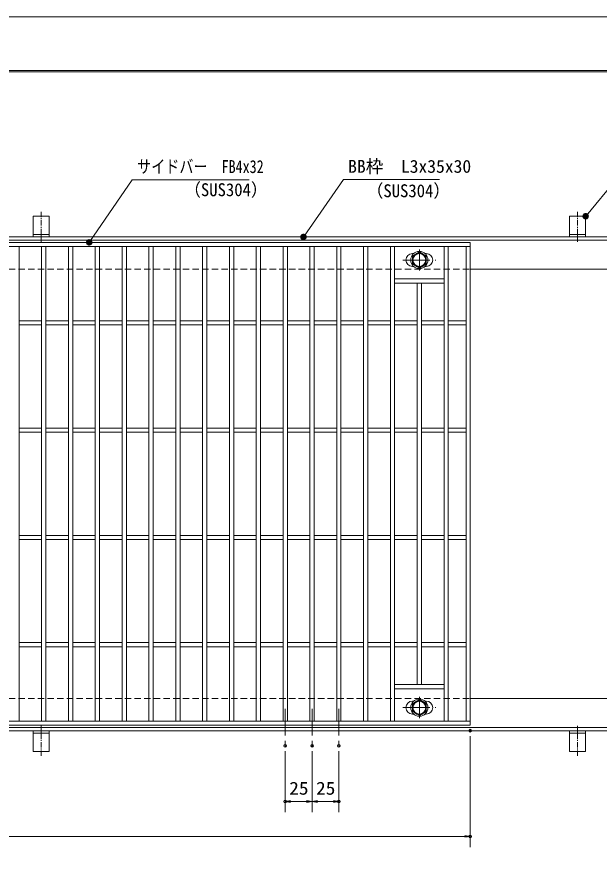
# Model space of a CAD drawing. Units: millimetres, scale not verified. Extents: x -1050 to 1050, y -742 to 742.
# Drawn here: x -218 to 325, y -46 to 742 of the extents above; entities that cross this region are included whole.
import ezdxf
from ezdxf.enums import TextEntityAlignment as Align

# ---------------------------------------------------------------- set-up
doc = ezdxf.new("R2010")
doc.units = ezdxf.units.MM
doc.header["$LTSCALE"] = 5
doc.header["$PDMODE"] = 32
doc.header["$PDSIZE"] = 2.5
doc.linetypes.add('CHAIN1', pattern=[8, 5, -1, 1, -1])
doc.linetypes.add('DASHED1', pattern=[1.8, 1.2, -0.6])
for name, color, linetype, lineweight in [('0-0_7-図\u3000枠', 4, 'Continuous', 9), ('0-1_寸法注釈', 2, 'Continuous', 9), ('0-2_0', 2, 'Continuous', 9), ('0-3_DEFPOINTS', 134, 'Continuous', 9), ('0-4_蓋', 5, 'Continuous', 9), ('0-7_中心線', 6, 'CHAIN1', 9), ('0-8_枠', 7, 'Continuous', 9), ('0-9_溝開口', 4, 'DASHED1', 9), ('0-A_アンカー', 7, 'Continuous', 9), ('0-B_締付部品', 7, 'Continuous', 9)]:
    doc.layers.add(name, color=color, linetype=linetype, lineweight=lineweight)
doc.styles.add('ＭＳ ゴシック', font='')
doc.styles.get('ＭＳ ゴシック').set_extended_font_data('MS Gothic')

# ---------------------------------------------------------------- blocks, each defined once
blk = doc.blocks.new('A$C5D7C781A')
at = {"layer": '0-A_アンカー'}
for p, q in [((0, 118.78), (0, 22.26)), ((0, 118.78), (75, 118.78)), ((75, 118.78), (75, 22.26)), ((75, 33.76), (0, 33.76)), ((0, 22.26), (75, 22.26))]:
    blk.add_line(p, q, dxfattribs=at)
at = {"layer": '0-A_アンカー', "color": 6, "linetype": 'CHAIN1'}
blk.add_line((37.5, 140.11), (37.5, 0), dxfattribs=at)
blk = doc.blocks.new('_OPEN')
at = {"layer": '0-2_0'}
blk.add_line((0, 0), (-5, 0), dxfattribs=at)
blk.add_lwpolyline([(-5, 0.833), (0, 0), (-5, -0.833)], dxfattribs=at)
blk = doc.blocks.new('_Dot')
at = {"layer": '0-2_0'}
for p, q in [((-2.5, 0), (-5, 0)), ((2.445, 0.5), (-2.445, 0.5)), ((1.997, 1.5), (-1.997, 1.5)), ((2.289, -0.995), (-2.289, -0.995)), ((1.499, -1.995), (-1.499, -1.995))]:
    blk.add_line(p, q, dxfattribs=at)
for points in [[(2.5, 0), (2.48, 0.313), (2.421, 0.622), (2.324, 0.92), (2.191, 1.204), (2.023, 1.469), (1.822, 1.711), (1.594, 1.926), (1.34, 2.111), (1.064, 2.262), (0.773, 2.378), (0.468, 2.456), (0.157, 2.495), (-0.157, 2.495), (-0.468, 2.456), (-0.773, 2.378), (-1.064, 2.262), (-1.34, 2.111), (-1.594, 1.926), (-1.822, 1.711), (-2.023, 1.469), (-2.191, 1.204), (-2.324, 0.92), (-2.421, 0.622), (-2.48, 0.313), (-2.5, 0), (0, 0)], [(-2.5, 0), (-2.48, -0.313), (-2.421, -0.622), (-2.324, -0.92), (-2.191, -1.204), (-2.023, -1.469), (-1.822, -1.711), (-1.594, -1.926), (-1.34, -2.111), (-1.064, -2.262), (-0.773, -2.378), (-0.468, -2.456), (-0.157, -2.495), (0.157, -2.495), (0.468, -2.456), (0.773, -2.378), (1.064, -2.262), (1.34, -2.111), (1.594, -1.926), (1.822, -1.711), (2.023, -1.469), (2.191, -1.204), (2.324, -0.92), (2.421, -0.622), (2.48, -0.313), (2.5, 0), (0, 0)]]:
    blk.add_lwpolyline(points, close=True, dxfattribs=at)

msp = doc.modelspace()

# ---------------------------------------------------------------- linework, layer by layer
at = {"layer": '0-0_7-図\u3000枠'}
msp.add_line((-973.75, 691.25), (998.75, 691.25), dxfattribs=at)
msp.add_lwpolyline([(-975, 692.5), (1000, 692.5), (1000, -692.5)], dxfattribs=at)
at = {"layer": '0-1_寸法注釈'}
for p, q in [((204.55, 72.475), (204.55, -31.047)), ((32.05, 58.328), (32.05, 1.522)), ((57.05, 58.328), (57.05, 1.522)), ((57.05, 58.328), (57.05, 1.522)), ((82.05, 58.328), (82.05, 1.522)), ((52.05, 11.522), (37.05, 11.522)), ((62.05, 11.522), (77.05, 11.522)), ((-785.45, -21.047), (199.55, -21.047))]:
    msp.add_line(p, q, dxfattribs=at)
for points in [[(-1.475, 590.749), (-110.699, 590.749), (-149.985, 533.294)], [(175.814, 590.968), (86.447, 590.968), (49.664, 538.288)], [(389.478, 590.968), (340.425, 590.968), (312.702, 557.538)]]:
    msp.add_lwpolyline(points, dxfattribs=at)
at = {"layer": '0-3_DEFPOINTS'}
msp.add_lwpolyline([(-1050, -742.5), (-1050, 742.5), (1050, 742.5), (1050, -742.5)], close=True, dxfattribs=at)
for p in [(204.55, 77.475), (32.05, 63.328), (57.05, 63.328), (82.05, 63.328), (32.05, 11.522), (82.05, 11.522), (204.55, -21.047)]:
    msp.add_point(p, dxfattribs=at)
at = {"layer": '0-4_蓋'}
for p, q in [((204.55, 532.475), (-790.45, 532.475)), ((204.55, 528.475), (-790.45, 528.475)), ((-215.95, 528.475), (-215.95, 86.475)), ((-194.95, 528.475), (-194.95, 86.475)), ((-190.95, 528.475), (-190.95, 86.475)), ((-169.95, 528.475), (-169.95, 86.475)), ((-165.95, 528.475), (-165.95, 86.475)), ((-144.95, 528.475), (-144.95, 86.475)), ((-140.95, 528.475), (-140.95, 86.475)), ((-119.95, 528.475), (-119.95, 86.475)), ((-115.95, 528.475), (-115.95, 86.475)), ((-94.95, 528.475), (-94.95, 86.475)), ((-90.95, 528.475), (-90.95, 86.475)), ((-69.95, 528.475), (-69.95, 86.475)), ((-65.95, 528.475), (-65.95, 86.475)), ((-44.95, 528.475), (-44.95, 86.475)), ((-40.95, 528.475), (-40.95, 86.475)), ((-19.95, 528.475), (-19.95, 86.475)), ((-15.95, 528.475), (-15.95, 86.475)), ((5.05, 528.475), (5.05, 86.475)), ((9.05, 528.475), (9.05, 86.475)), ((30.05, 528.475), (30.05, 86.475)), ((34.05, 528.475), (34.05, 86.475)), ((55.05, 528.475), (55.05, 86.475)), ((59.05, 528.475), (59.05, 86.475)), ((80.05, 528.475), (80.05, 86.475)), ((84.05, 528.475), (84.05, 86.475)), ((105.05, 528.475), (105.05, 86.475)), ((109.05, 528.475), (109.05, 86.475)), ((130.05, 528.475), (130.05, 86.475)), ((134.05, 528.475), (134.05, 86.475)), ((180.05, 528.475), (180.05, 86.475)), ((184.05, 528.475), (184.05, 86.475)), ((200.55, 86.475), (200.55, 528.475)), ((204.55, 82.475), (204.55, 532.475)), ((150.55, 521.978), (151.762, 521.978)), ((162.338, 521.978), (163.55, 521.978)), ((150.55, 509.978), (151.755, 509.978)), ((162.345, 509.978), (163.55, 509.978)), ((180.05, 498.475), (134.05, 498.475)), ((180.05, 494.475), (134.05, 494.475)), ((155.05, 494.475), (155.05, 120.475)), ((159.05, 494.475), (159.05, 120.475)), ((-194.95, 459.475), (-215.95, 459.475)), ((-169.95, 459.475), (-190.95, 459.475)), ((-144.95, 459.475), (-165.95, 459.475)), ((-119.95, 459.475), (-140.95, 459.475)), ((-94.95, 459.475), (-115.95, 459.475)), ((-69.95, 459.475), (-90.95, 459.475)), ((-44.95, 459.475), (-65.95, 459.475)), ((-19.95, 459.475), (-40.95, 459.475)), ((5.05, 459.475), (-15.95, 459.475)), ((30.05, 459.475), (9.05, 459.475)), ((55.05, 459.475), (34.05, 459.475)), ((80.05, 459.475), (59.05, 459.475)), ((105.05, 459.475), (84.05, 459.475)), ((130.05, 459.475), (109.05, 459.475)), ((155.05, 459.475), (134.05, 459.475)), ((180.05, 459.475), (159.05, 459.475)), ((200.55, 459.475), (184.05, 459.475)), ((-194.95, 455.475), (-215.95, 455.475)), ((-169.95, 455.475), (-190.95, 455.475)), ((-144.95, 455.475), (-165.95, 455.475)), ((-119.95, 455.475), (-140.95, 455.475)), ((-94.95, 455.475), (-115.95, 455.475)), ((-69.95, 455.475), (-90.95, 455.475)), ((-44.95, 455.475), (-65.95, 455.475)), ((-19.95, 455.475), (-40.95, 455.475)), ((5.05, 455.475), (-15.95, 455.475)), ((30.05, 455.475), (9.05, 455.475)), ((55.05, 455.475), (34.05, 455.475)), ((80.05, 455.475), (59.05, 455.475)), ((105.05, 455.475), (84.05, 455.475)), ((130.05, 455.475), (109.05, 455.475)), ((155.05, 455.475), (134.05, 455.475)), ((180.05, 455.475), (159.05, 455.475)), ((200.55, 455.475), (184.05, 455.475)), ((-194.95, 359.475), (-215.95, 359.475)), ((-194.95, 355.475), (-215.95, 355.475)), ((-169.95, 359.475), (-190.95, 359.475)), ((-169.95, 355.475), (-190.95, 355.475)), ((-144.95, 359.475), (-165.95, 359.475)), ((-144.95, 355.475), (-165.95, 355.475)), ((-119.95, 359.475), (-140.95, 359.475)), ((-119.95, 355.475), (-140.95, 355.475)), ((-94.95, 359.475), (-115.95, 359.475)), ((-94.95, 355.475), (-115.95, 355.475)), ((-69.95, 359.475), (-90.95, 359.475)), ((-69.95, 355.475), (-90.95, 355.475)), ((-44.95, 359.475), (-65.95, 359.475)), ((-44.95, 355.475), (-65.95, 355.475)), ((-19.95, 359.475), (-40.95, 359.475)), ((-19.95, 355.475), (-40.95, 355.475)), ((5.05, 359.475), (-15.95, 359.475)), ((5.05, 355.475), (-15.95, 355.475)), ((30.05, 359.475), (9.05, 359.475)), ((30.05, 355.475), (9.05, 355.475)), ((55.05, 359.475), (34.05, 359.475)), ((55.05, 355.475), (34.05, 355.475)), ((80.05, 359.475), (59.05, 359.475)), ((80.05, 355.475), (59.05, 355.475)), ((105.05, 359.475), (84.05, 359.475)), ((105.05, 355.475), (84.05, 355.475)), ((130.05, 359.475), (109.05, 359.475)), ((130.05, 355.475), (109.05, 355.475)), ((155.05, 359.475), (134.05, 359.475)), ((155.05, 355.475), (134.05, 355.475)), ((180.05, 359.475), (159.05, 359.475)), ((180.05, 355.475), (159.05, 355.475)), ((200.55, 359.475), (184.05, 359.475)), ((200.55, 355.475), (184.05, 355.475)), ((-194.95, 259.475), (-215.95, 259.475)), ((-194.95, 255.475), (-215.95, 255.475)), ((-169.95, 259.475), (-190.95, 259.475)), ((-169.95, 255.475), (-190.95, 255.475)), ((-144.95, 259.475), (-165.95, 259.475)), ((-144.95, 255.475), (-165.95, 255.475)), ((-119.95, 259.475), (-140.95, 259.475)), ((-119.95, 255.475), (-140.95, 255.475)), ((-94.95, 259.475), (-115.95, 259.475)), ((-94.95, 255.475), (-115.95, 255.475)), ((-69.95, 259.475), (-90.95, 259.475)), ((-69.95, 255.475), (-90.95, 255.475)), ((-44.95, 259.475), (-65.95, 259.475)), ((-44.95, 255.475), (-65.95, 255.475)), ((-19.95, 259.475), (-40.95, 259.475)), ((-19.95, 255.475), (-40.95, 255.475)), ((5.05, 259.475), (-15.95, 259.475)), ((5.05, 255.475), (-15.95, 255.475)), ((30.05, 259.475), (9.05, 259.475)), ((30.05, 255.475), (9.05, 255.475)), ((55.05, 259.475), (34.05, 259.475)), ((55.05, 255.475), (34.05, 255.475)), ((80.05, 259.475), (59.05, 259.475)), ((80.05, 255.475), (59.05, 255.475)), ((105.05, 259.475), (84.05, 259.475)), ((105.05, 255.475), (84.05, 255.475)), ((130.05, 259.475), (109.05, 259.475)), ((130.05, 255.475), (109.05, 255.475)), ((155.05, 259.475), (134.05, 259.475)), ((155.05, 255.475), (134.05, 255.475)), ((180.05, 259.475), (159.05, 259.475)), ((180.05, 255.475), (159.05, 255.475)), ((200.55, 259.475), (184.05, 259.475)), ((200.55, 255.475), (184.05, 255.475)), ((-194.95, 159.475), (-215.95, 159.475)), ((-169.95, 159.475), (-190.95, 159.475)), ((-144.95, 159.475), (-165.95, 159.475)), ((-119.95, 159.475), (-140.95, 159.475)), ((-94.95, 159.475), (-115.95, 159.475)), ((-69.95, 159.475), (-90.95, 159.475)), ((-44.95, 159.475), (-65.95, 159.475)), ((-19.95, 159.475), (-40.95, 159.475)), ((5.05, 159.475), (-15.95, 159.475)), ((30.05, 159.475), (9.05, 159.475)), ((55.05, 159.475), (34.05, 159.475)), ((80.05, 159.475), (59.05, 159.475)), ((105.05, 159.475), (84.05, 159.475)), ((130.05, 159.475), (109.05, 159.475)), ((155.05, 159.475), (134.05, 159.475)), ((180.05, 159.475), (159.05, 159.475)), ((200.55, 159.475), (184.05, 159.475)), ((-194.95, 155.475), (-215.95, 155.475)), ((-169.95, 155.475), (-190.95, 155.475)), ((-144.95, 155.475), (-165.95, 155.475)), ((-119.95, 155.475), (-140.95, 155.475)), ((-94.95, 155.475), (-115.95, 155.475)), ((-69.95, 155.475), (-90.95, 155.475)), ((-44.95, 155.475), (-65.95, 155.475)), ((-19.95, 155.475), (-40.95, 155.475)), ((5.05, 155.475), (-15.95, 155.475)), ((30.05, 155.475), (9.05, 155.475)), ((55.05, 155.475), (34.05, 155.475)), ((80.05, 155.475), (59.05, 155.475)), ((105.05, 155.475), (84.05, 155.475)), ((130.05, 155.475), (109.05, 155.475)), ((155.05, 155.475), (134.05, 155.475)), ((180.05, 155.475), (159.05, 155.475)), ((200.55, 155.475), (184.05, 155.475)), ((180.05, 120.475), (134.05, 120.475)), ((180.05, 116.475), (134.05, 116.475)), ((150.55, 104.972), (151.755, 104.972)), ((162.345, 104.972), (163.55, 104.972)), ((150.55, 92.972), (151.762, 92.972)), ((162.338, 92.972), (163.55, 92.972)), ((-790.45, 86.475), (204.55, 86.475)), ((-790.45, 82.475), (204.55, 82.475))]:
    msp.add_line(p, q, dxfattribs=at)
for centre, start, end in [((150.55, 515.978), 90, 270), ((163.55, 515.978), 270, 90), ((150.55, 98.972), 90, 270), ((163.55, 98.972), 270, 90)]:
    msp.add_arc(centre, 6, start, end, dxfattribs=at)
at = {"layer": '0-7_中心線'}
for p, q in [((157.05, 525.871), (157.05, 506.085)), ((141.804, 515.978), (172.296, 515.978)), ((157.05, 89.079), (157.05, 108.865)), ((32.05, 97.969), (32.05, 63.328)), ((57.05, 97.969), (57.05, 63.328)), ((82.05, 97.969), (82.05, 63.328)), ((141.804, 98.972), (172.296, 98.972))]:
    msp.add_line(p, q, dxfattribs=at)
at = {"layer": '0-8_枠'}
for p, q in [((-795.45, 537.475), (409.55, 537.475)), ((-792.45, 534.475), (407.714, 534.475)), ((204.55, 507.475), (409.55, 507.475)), ((204.55, 107.475), (409.55, 107.475)), ((-792.45, 80.475), (411.386, 80.475)), ((-795.45, 77.475), (409.55, 77.475))]:
    msp.add_line(p, q, dxfattribs=at)
at = {"layer": '0-9_溝開口'}
for p, q in [((-765.45, 507.475), (204.55, 507.475)), ((-765.45, 107.475), (204.55, 107.475))]:
    msp.add_line(p, q, dxfattribs=at)
at = {"layer": '0-B_締付部品'}
for p, q in [((150.55, 519.731), (157.05, 523.483)), ((157.05, 523.483), (163.55, 519.731)), ((150.55, 512.225), (150.55, 519.731)), ((163.55, 519.731), (163.55, 512.225)), ((157.05, 508.472), (150.55, 512.225)), ((163.55, 512.225), (157.05, 508.472)), ((157.05, 106.478), (150.55, 102.725)), ((150.55, 102.725), (150.55, 95.219)), ((163.55, 102.725), (157.05, 106.478)), ((163.55, 95.219), (163.55, 102.725)), ((150.55, 95.219), (157.05, 91.467)), ((157.05, 91.467), (163.55, 95.219))]:
    msp.add_line(p, q, dxfattribs=at)
for centre, radius in [((157.05, 515.975), 8), ((157.05, 515.978), 6.5), ((157.05, 515.978), 5.993), ((157.05, 98.975), 8), ((157.05, 98.972), 6.5), ((157.05, 98.972), 5.993)]:
    msp.add_circle(centre, radius, dxfattribs=at)

# ---------------------------------------------------------------- block references
at = {"layer": '0-1_寸法注釈'}
for name, p, rotation in [('_Dot', (312.05, 556.779), 229.33113), ('_Dot', (-150.56, 532.475), 234.96256), ('_Dot', (49.081, 537.475), 234.35189), ('_OPEN', (32.05, 11.522), 180), ('_OPEN', (57.05, 11.522), 180)]:
    msp.add_blockref(name, p, dxfattribs=dict(at, rotation=rotation))
for p in [(57.05, 11.522), (82.05, 11.522), (204.55, -21.047)]:
    msp.add_blockref('_OPEN', p, dxfattribs=at)
at = {"layer": '0-A_アンカー', "xscale": 0.2, "yscale": 0.2}
for p in [(-202.95, 533.023), (297.05, 533.023)]:
    msp.add_blockref('A$C5D7C781A', p, dxfattribs=at)
at = {"layer": '0-A_アンカー', "xscale": -0.2, "yscale": 0.2, "rotation": 180}
for p in [(-202.95, 81.927), (297.05, 81.927)]:
    msp.add_blockref('A$C5D7C781A', p, dxfattribs=at)

# ---------------------------------------------------------------- texts
at = {"layer": '0-1_寸法注釈', "color": 7, "style": 'ＭＳ ゴシック'}
for s, width, p in [('サイドバー\u3000FB4x32', 0.8, (-105.921, 593.436)), ('（SUS304）', 0.95, (-62.079, 571.881)), ('（SUS304）', 0.95, (107.958, 570.919)), ('25', 1.1, (35.817, 14.209)), ('25', 1.1, (60.817, 14.209))]:
    msp.add_text(s, height=12.02, dxfattribs=dict(at, width=width)).set_placement(p, align=Align.BOTTOM_LEFT)
msp.add_text('BB枠\u3000L3x35x30', height=12.03, dxfattribs=at).set_placement((90.7, 593.655), align=Align.BOTTOM_LEFT)

doc.saveas('drawing.dxf')
